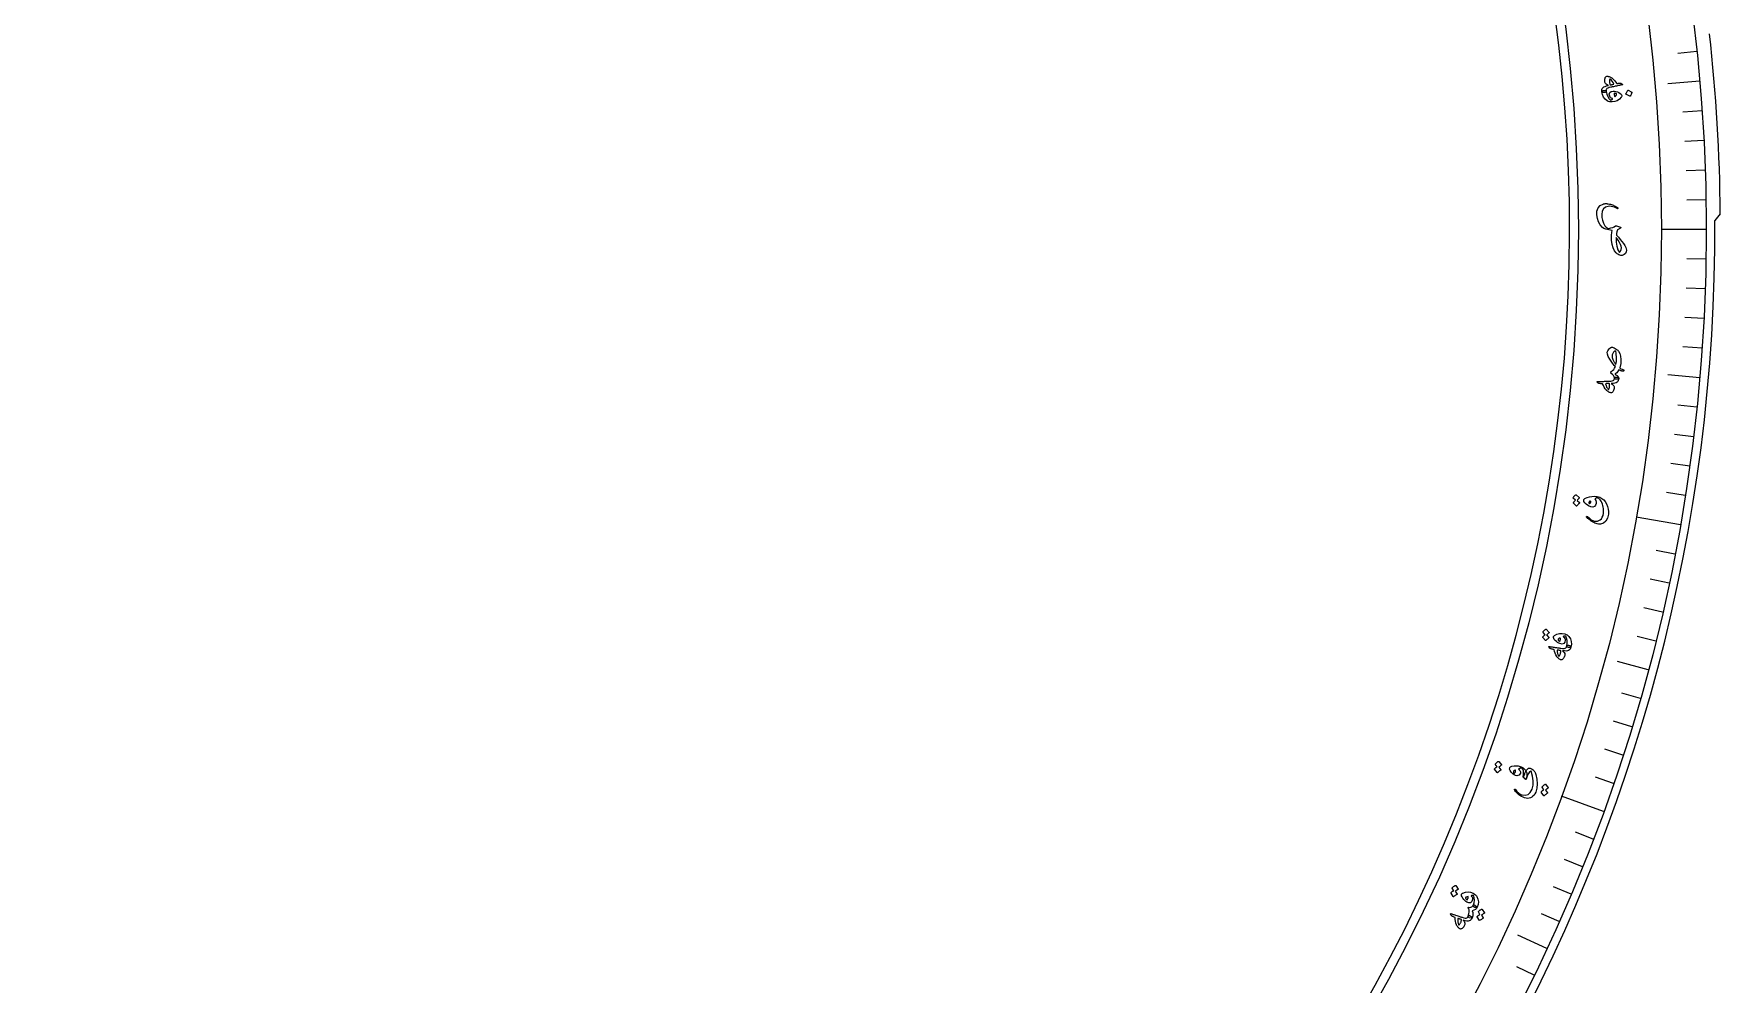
# Model space of a CAD drawing. Header units: millimetres. Extents: x -56 to 56, y -56 to 69.
# Drawn here: x 0.9 to 55.7, y -24.5 to 6.4 of the extents above; entities that cross this region are included whole.
import ezdxf

# ---------------------------------------------------------------- set-up
doc = ezdxf.new("R2010")
doc.units = ezdxf.units.MM
for name, color, linetype in [('CUT_INNER', 6, 'Continuous'), ('CUT_OUTER', 1, 'Continuous'), ('ENGRAVE', 7, 'Continuous'), ('ENGRAVE_FINE', 8, 'Continuous'), ('TEXT', 5, 'Continuous')]:
    doc.layers.add(name, color=color, linetype=linetype)

msp = doc.modelspace()

# ---------------------------------------------------------------- linework, layer by layer
at = {"layer": 'CUT_INNER'}
msp.add_arc((0.0002, -0.0002), 50.7824, 92.30528, 30.23463, dxfattribs=at)
at = {"layer": 'CUT_OUTER'}
msp.add_lwpolyline([(55.6718, 0.5057), (55.6696, 0.5025), (55.4991, 0.2895)], dxfattribs=at)
for centre, radius, start, end in [((0.4188, 0.1393), 55.2542, 0.37987, 6.45518), ((0.0001, -0.0002), 55.4998, 179.8085, 0.29907)]:
    msp.add_arc(centre, radius, start, end, dxfattribs=at)
at = {"layer": 'ENGRAVE'}
for points in [[(55.0068, 4.8125), (53.9729, 4.722)], [(55.2169, 0), (53.764, 0)], [(55.0068, -4.8125), (53.9729, -4.722)], [(54.3781, -9.5883), (52.9472, -9.336)], [(53.3355, -14.2912), (52.333, -14.0226)], [(51.887, -18.8853), (50.5216, -18.3884)], [(50.0436, -23.3357), (49.1029, -22.8971)]]:
    msp.add_lwpolyline(points, dxfattribs=at)
for radius in [55.2169, 53.764, 51.0656]:
    msp.add_circle((0, 0), radius, dxfattribs=at)
at = {"layer": 'ENGRAVE_FINE'}
for points in [[(54.9145, 5.7717), (54.2952, 5.7067)], [(55.0824, 3.8517), (54.4613, 3.8083)], [(55.1413, 2.8898), (54.5194, 2.8572)], [(55.1833, 1.927), (54.561, 1.9053)], [(55.2085, 0.9637), (54.5859, 0.9528)], [(55.2085, -0.9637), (54.5859, -0.9528)], [(55.1833, -1.927), (54.561, -1.9053)], [(55.1413, -2.8898), (54.5194, -2.8572)], [(55.0824, -3.8517), (54.4613, -3.8083)], [(54.9145, -5.7717), (54.2952, -5.7067)], [(54.8054, -6.7293), (54.1873, -6.6534)], [(54.6796, -7.6847), (54.0629, -7.598)], [(54.5371, -8.6378), (53.9221, -8.5404)], [(54.2025, -10.5359), (53.5912, -10.4171)], [(54.0103, -11.4802), (53.4012, -11.3508)], [(53.8017, -12.4211), (53.195, -12.281)], [(53.5768, -13.3582), (52.9726, -13.2075)], [(53.0779, -15.2199), (52.4794, -15.0482)], [(52.8042, -16.1439), (52.2087, -15.9618)], [(52.5144, -17.063), (51.9222, -16.8705)], [(52.2087, -17.9769), (51.6199, -17.7741)], [(51.5495, -19.788), (50.9681, -19.5648)], [(51.1963, -20.6846), (50.6189, -20.4514)], [(50.8275, -21.575), (50.2543, -21.3317)], [(50.4432, -22.4588), (49.8743, -22.2055)], [(49.6287, -24.2055), (49.069, -23.9325)]]:
    msp.add_lwpolyline(points, dxfattribs=at)
at = {"layer": 'TEXT'}
for points in [[(52.4919, 4.7196), (52.5024, 4.7113), (52.5042, 4.7042), (52.4974, 4.6983), (52.4818, 4.6936), (52.4723, 4.6917), (52.4592, 4.6888), (52.4425, 4.6851), (52.4222, 4.6804), (52.398, 4.6749), (52.3699, 4.6687), (52.3377, 4.6617), (52.3014, 4.654), (52.2658, 4.6464), (52.234, 4.6396), (52.2058, 4.6336), (52.1814, 4.6285), (52.1608, 4.6242), (52.1441, 4.6207), (52.1313, 4.618), (52.1225, 4.6162), (52.0668, 4.6033), (52.0241, 4.5881), (51.9942, 4.5705), (51.9771, 4.5505), (51.971, 4.537), (51.9676, 4.5209), (51.967, 4.5024), (51.9691, 4.4815), (51.9681, 4.4688), (51.9629, 4.4588), (51.9533, 4.4513), (51.9394, 4.4463), (51.9224, 4.4435), (51.9051, 4.4426), (51.8873, 4.4436), (51.8693, 4.4465), (51.8537, 4.4509), (51.842, 4.4562), (51.834, 4.4623), (51.8299, 4.4694), (51.8268, 4.5098), (51.8311, 4.5451), (51.8429, 4.5755), (51.862, 4.6009), (51.8915, 4.6235), (51.9311, 4.6436), (51.9809, 4.661), (52.0408, 4.6759), (52.0018, 4.6944), (51.9707, 4.7139), (51.9475, 4.7346), (51.9322, 4.7563), (51.9258, 4.7744), (51.9219, 4.7961), (51.9206, 4.8214), (51.9219, 4.8501), (51.9259, 4.8807), (51.9315, 4.9066), (51.9386, 4.9278), (51.9474, 4.9443), (51.9588, 4.958), (51.9713, 4.9675), (51.9847, 4.9729), (51.9991, 4.9741), (52.0174, 4.9722), (52.0379, 4.9681), (52.0605, 4.9616), (52.0853, 4.9527), (52.1104, 4.9426), (52.1304, 4.9336), (52.1455, 4.9256), (52.1556, 4.9188), (52.1979, 4.8794), (52.2382, 4.8359), (52.2765, 4.7882), (52.3128, 4.7364), (52.3422, 4.7411), (52.3677, 4.7449), (52.3892, 4.7477), (52.4066, 4.7496), (52.4214, 4.75), (52.4348, 4.7486), (52.4468, 4.7453), (52.4574, 4.74)], [(52.4775, 4.3449), (52.4769, 4.3341), (52.4732, 4.3219), (52.4666, 4.3082), (52.4569, 4.2931), (52.3974, 4.2271), (52.3283, 4.179), (52.2495, 4.1488), (52.1612, 4.1365), (52.1146, 4.1375), (52.0726, 4.1438), (52.0353, 4.1553), (52.0026, 4.172), (51.9333, 4.229), (51.8814, 4.2975), (51.847, 4.3777), (51.8299, 4.4694), (51.8313, 4.479), (51.8373, 4.4875), (51.8478, 4.4951), (51.8629, 4.5018), (51.8714, 4.5045), (51.8801, 4.5065), (51.889, 4.5079), (51.8982, 4.5087), (51.9073, 4.509), (51.9161, 4.5089), (51.9245, 4.5085), (51.9325, 4.5078), (51.9466, 4.5048), (51.9574, 4.4995), (51.9649, 4.4917), (51.9691, 4.4815), (51.989, 4.3921), (52.0182, 4.3155), (52.0567, 4.2516), (52.1047, 4.2005), (52.1262, 4.2048), (52.1433, 4.2094), (52.1558, 4.2142), (52.1639, 4.2193), (52.1707, 4.2251), (52.1751, 4.2303), (52.1769, 4.2349), (52.1763, 4.239), (52.1751, 4.2417), (52.1736, 4.2438), (52.1717, 4.2453), (52.1695, 4.2462), (52.1377, 4.2586), (52.1126, 4.275), (52.0942, 4.2955), (52.0824, 4.32), (52.0706, 4.393), (52.0863, 4.4452), (52.1297, 4.4767), (52.2007, 4.4874), (52.2422, 4.4847), (52.2858, 4.4759), (52.3315, 4.4611), (52.3792, 4.4401), (52.4207, 4.4172), (52.4509, 4.3937), (52.4699, 4.3696), (52.4775, 4.3449)], [(52.2194, 4.717), (52.1951, 4.7714), (52.1671, 4.8168), (52.1353, 4.8533), (52.0999, 4.8808), (52.0953, 4.8824), (52.0912, 4.8819), (52.0878, 4.8794), (52.0849, 4.8747), (52.0795, 4.8579), (52.0759, 4.84), (52.074, 4.8208), (52.0739, 4.8004), (52.0755, 4.7789), (52.0789, 4.7561), (52.0841, 4.7321), (52.091, 4.7069), (52.0926, 4.7031), (52.0952, 4.6991), (52.0988, 4.6951), (52.1033, 4.6909), (52.1159, 4.693), (52.129, 4.6954), (52.1427, 4.6981), (52.157, 4.7012), (52.1717, 4.7046), (52.1871, 4.7084), (52.203, 4.7125), (52.2194, 4.717)], [(52.3062, 4.3823), (52.3006, 4.3974), (52.288, 4.4085), (52.2686, 4.4158), (52.2424, 4.4191), (52.2383, 4.4187), (52.2354, 4.4182), (52.2337, 4.4175), (52.2332, 4.4168), (52.2308, 4.4009), (52.2301, 4.3849), (52.2311, 4.3689), (52.2339, 4.3529), (52.2381, 4.3389), (52.2434, 4.3275), (52.2499, 4.3188), (52.2575, 4.3127), (52.2809, 4.3322), (52.2968, 4.3503), (52.3053, 4.367), (52.3062, 4.3823)], [(52.797, 4.455), (52.7991, 4.4532), (52.8005, 4.4506), (52.8012, 4.4471), (52.8012, 4.4427), (52.7915, 4.4113), (52.779, 4.3813), (52.7637, 4.353), (52.7454, 4.3262), (52.7425, 4.3235), (52.7395, 4.3221), (52.7364, 4.3222), (52.7332, 4.3236), (52.6095, 4.3873), (52.6065, 4.3898), (52.6055, 4.3933), (52.6066, 4.3977), (52.6098, 4.403), (52.6125, 4.4077), (52.6166, 4.415), (52.622, 4.425), (52.6287, 4.4377), (52.6367, 4.4532), (52.646, 4.4718), (52.6567, 4.4934), (52.6686, 4.5182), (52.6706, 4.5215), (52.6728, 4.5232), (52.6751, 4.5234), (52.6776, 4.5221)], [(52.6279, -0.6762), (52.6193, -0.7306), (52.5932, -0.7764), (52.5497, -0.8138), (52.4889, -0.8427), (52.4658, -0.8456), (52.44, -0.8427), (52.4116, -0.8339), (52.3806, -0.8192), (52.3508, -0.8024), (52.326, -0.7873), (52.3062, -0.7738), (52.2914, -0.7619), (52.2365, -0.6933), (52.1942, -0.6009), (52.1644, -0.4849), (52.1468, -0.3451), (52.1433, -0.261), (52.1453, -0.1806), (52.1531, -0.104), (52.1666, -0.031), (52.0528, -0.0137), (51.9613, 0.0085), (51.8922, 0.0356), (51.8453, 0.0677), (51.7728, 0.1517), (51.7186, 0.2471), (51.6826, 0.3539), (51.6646, 0.4722), (51.6693, 0.5969), (51.7044, 0.697), (51.7702, 0.7725), (51.8667, 0.8234), (51.8817, 0.8279), (51.8974, 0.8316), (51.9138, 0.8346), (51.9309, 0.8368), (51.9486, 0.838), (51.9668, 0.8381), (51.9855, 0.8371), (52.0047, 0.8349), (52.0387, 0.83), (52.0722, 0.8236), (52.1053, 0.8156), (52.1379, 0.8061), (52.1699, 0.7951), (52.2013, 0.7827), (52.232, 0.7689), (52.2621, 0.7537), (52.2743, 0.747), (52.2859, 0.7403), (52.297, 0.7337), (52.3075, 0.7272), (52.3174, 0.7209), (52.3267, 0.7149), (52.3354, 0.7091), (52.3435, 0.7036), (52.3481, 0.6997), (52.351, 0.6956), (52.3521, 0.6912), (52.3515, 0.6866), (52.3497, 0.6818), (52.3473, 0.678), (52.3443, 0.6755), (52.3408, 0.6741), (52.3367, 0.6736), (52.3322, 0.674), (52.3274, 0.6751), (52.3221, 0.6769), (52.3048, 0.6881), (52.2857, 0.6986), (52.2649, 0.7085), (52.2424, 0.7178), (52.1848, 0.7371), (52.1306, 0.7487), (52.0798, 0.7526), (52.0324, 0.7489), (51.9427, 0.7188), (51.8779, 0.6654), (51.838, 0.5889), (51.8228, 0.489), (51.8282, 0.3927), (51.8472, 0.2992), (51.8797, 0.2084), (51.9259, 0.1202), (51.945, 0.0935), (51.9683, 0.0705), (51.9956, 0.0512), (52.0269, 0.0355), (52.0313, 0.0337), (52.0366, 0.0328), (52.0429, 0.0329), (52.0502, 0.034), (52.1196, 0.0477), (52.1805, 0.0654), (52.2329, 0.0873), (52.2767, 0.1132), (52.2847, 0.1184), (52.2918, 0.1214), (52.2979, 0.1223), (52.3031, 0.1211), (52.4304, 0.0731), (52.4401, 0.0662), (52.444, 0.0595), (52.4424, 0.053), (52.4351, 0.0467), (52.3374, -0.0109), (52.3228, -0.0416), (52.3117, -0.0811), (52.304, -0.1293), (52.2998, -0.1862), (52.3654, -0.2541), (52.426, -0.3224), (52.4817, -0.391), (52.5325, -0.4599), (52.5746, -0.5257), (52.6046, -0.5838), (52.6223, -0.634), (52.6279, -0.6762)], [(52.3972, -0.7494), (52.4341, -0.7022), (52.4567, -0.6526), (52.4649, -0.6007), (52.4587, -0.5464), (52.4386, -0.4874), (52.4051, -0.4199), (52.3583, -0.3437), (52.2979, -0.2592), (52.2964, -0.4125), (52.3124, -0.5452), (52.3459, -0.6575), (52.3972, -0.7494)], [(52.0048, -3.9851), (52.0099, -3.9614), (52.0215, -3.9352), (52.0397, -3.9063), (52.0645, -3.8747), (52.0917, -3.8474), (52.1185, -3.8298), (52.1449, -3.8218), (52.171, -3.8235), (52.1969, -3.832), (52.2255, -3.8446), (52.257, -3.8614), (52.2912, -3.8822), (52.3224, -3.9034), (52.3463, -3.9211), (52.3629, -3.9353), (52.3721, -3.9461), (52.4116, -4.0259), (52.4372, -4.1161), (52.4488, -4.2166), (52.4463, -4.3275), (52.444, -4.3499), (52.441, -4.3721), (52.4372, -4.394), (52.4327, -4.4156), (52.4275, -4.4369), (52.4217, -4.4578), (52.4154, -4.4782), (52.4085, -4.4982), (52.4222, -4.5067), (52.4473, -4.5184), (52.4838, -4.5332), (52.5317, -4.5512), (52.541, -4.5557), (52.5459, -4.5626), (52.5466, -4.5719), (52.5429, -4.5836), (52.5365, -4.5932), (52.5283, -4.5996), (52.5185, -4.6026), (52.507, -4.6024), (52.493, -4.5985), (52.4785, -4.594), (52.4635, -4.5889), (52.4479, -4.5831), (52.4319, -4.5766), (52.4156, -4.5693), (52.399, -4.5612), (52.3821, -4.5523), (52.3604, -4.589), (52.3363, -4.6211), (52.3099, -4.6487), (52.2812, -4.6717), (52.2717, -4.6784), (52.2648, -4.6847), (52.2605, -4.6907), (52.2587, -4.6963), (52.2596, -4.7011), (52.2633, -4.7061), (52.2696, -4.7113), (52.2787, -4.7169), (52.3239, -4.744), (52.3555, -4.7723), (52.3732, -4.8018), (52.3772, -4.8323), (52.3758, -4.8362), (52.3722, -4.8401), (52.3665, -4.844), (52.3587, -4.8478), (52.3303, -4.8555), (52.3062, -4.859), (52.2864, -4.8584), (52.2708, -4.8538), (52.2576, -4.8459), (52.2478, -4.8376), (52.2413, -4.8288), (52.2381, -4.8195), (52.2273, -4.7795), (52.2059, -4.7419), (52.1739, -4.7067), (52.1314, -4.6739), (52.1231, -4.6671), (52.1175, -4.659), (52.1145, -4.6499), (52.1142, -4.6397), (52.1166, -4.6288), (52.1218, -4.6193), (52.1298, -4.6112), (52.1406, -4.6046), (52.1791, -4.5789), (52.2129, -4.5446), (52.2419, -4.5017), (52.2662, -4.4501), (52.2331, -4.4133), (52.2023, -4.3775), (52.1736, -4.3428), (52.1472, -4.309), (52.0821, -4.2123), (52.0367, -4.1262), (52.0109, -4.0505), (52.0048, -3.9851)], [(52.2453, -3.9349), (52.2072, -3.9778), (52.1801, -4.0243), (52.1639, -4.0742), (52.1588, -4.1277), (52.1623, -4.1525), (52.1719, -4.1833), (52.1873, -4.22), (52.2086, -4.2626), (52.2205, -4.2846), (52.2317, -4.3047), (52.2422, -4.323), (52.2522, -4.3396), (52.2615, -4.3543), (52.2705, -4.3672), (52.279, -4.3784), (52.2871, -4.3878), (52.2961, -4.3387), (52.3018, -4.2804), (52.3041, -4.2128), (52.3029, -4.136), (52.2981, -4.0619), (52.2894, -4.0042), (52.2769, -3.9628), (52.2606, -3.9377), (52.257, -3.9338), (52.2533, -3.932), (52.2493, -3.9324), (52.2453, -3.9349)], [(51.6809, -4.9584), (51.6722, -4.9484), (51.6717, -4.9412), (51.6795, -4.9368), (51.6957, -4.935), (51.7053, -4.9349), (51.7187, -4.9345), (51.7358, -4.9339), (51.7567, -4.9331), (51.7814, -4.9321), (51.8102, -4.9312), (51.8432, -4.9303), (51.8802, -4.9293), (51.9166, -4.9284), (51.9492, -4.9275), (51.9779, -4.9268), (52.0029, -4.9262), (52.0239, -4.9257), (52.041, -4.9253), (52.054, -4.925), (52.063, -4.9249), (52.1201, -4.9223), (52.1649, -4.915), (52.1975, -4.903), (52.2179, -4.8864), (52.2263, -4.8741), (52.2325, -4.8588), (52.2365, -4.8406), (52.2381, -4.8195), (52.2413, -4.8072), (52.2483, -4.7981), (52.259, -4.7924), (52.2736, -4.7899), (52.2908, -4.7901), (52.308, -4.7923), (52.3253, -4.7964), (52.3426, -4.8025), (52.3571, -4.8096), (52.3677, -4.8169), (52.3745, -4.8245), (52.3772, -4.8323), (52.3731, -4.873), (52.3625, -4.9073), (52.3454, -4.9354), (52.3219, -4.9572), (52.2888, -4.9742), (52.2462, -4.9868), (52.1941, -4.9949), (52.1324, -4.9986), (52.1673, -5.024), (52.1942, -5.049), (52.2132, -5.0737), (52.2242, -5.0981), (52.2271, -5.1172), (52.2267, -5.1394), (52.2232, -5.1646), (52.2164, -5.1927), (52.2066, -5.2222), (52.1962, -5.2467), (52.185, -5.2662), (52.1732, -5.2807), (52.1593, -5.292), (52.1453, -5.299), (52.131, -5.3016), (52.1167, -5.3), (52.0991, -5.2946), (52.0798, -5.2865), (52.0589, -5.2757), (52.0363, -5.2622), (52.0137, -5.2474), (51.9957, -5.2347), (51.9825, -5.224), (51.9739, -5.2154), (51.9399, -5.1688), (51.9087, -5.1186), (51.88, -5.0649), (51.854, -5.0076), (51.8241, -5.0067), (51.7984, -5.0057), (51.7768, -5.0045), (51.7593, -5.0031), (51.7447, -5.0008), (51.7318, -4.9969), (51.7206, -4.9915), (51.7112, -4.9845)], [(51.9493, -5.0059), (51.9631, -5.0636), (51.9821, -5.1134), (52.0063, -5.1551), (52.0358, -5.1888), (52.0401, -5.1913), (52.0441, -5.1916), (52.048, -5.1897), (52.0517, -5.1857), (52.0602, -5.1703), (52.0672, -5.1533), (52.0727, -5.1349), (52.0767, -5.1149), (52.0791, -5.0934), (52.0801, -5.0704), (52.0795, -5.0458), (52.0774, -5.0198), (52.0765, -5.0157), (52.0747, -5.0113), (52.0719, -5.0067), (52.0682, -5.0018), (52.0554, -5.0015), (52.0421, -5.0014), (52.0281, -5.0016), (52.0136, -5.002), (51.9984, -5.0026), (51.9826, -5.0035), (51.9663, -5.0046), (51.9493, -5.0059)], [(50.899, -8.7189), (50.8975, -8.7167), (50.8968, -8.7139), (50.897, -8.7104), (50.8981, -8.7063), (50.9062, -8.6924), (50.9149, -8.6791), (50.9241, -8.6663), (50.9337, -8.6541), (50.944, -8.6424), (50.955, -8.6311), (50.9666, -8.6202), (50.979, -8.6097), (50.9826, -8.6078), (50.9861, -8.6074), (50.9896, -8.6082), (50.9931, -8.6105), (51.097, -8.7029), (51.0982, -8.7052), (51.0977, -8.7081), (51.0955, -8.7117), (51.0917, -8.716), (51.0883, -8.7189), (51.0835, -8.7236), (51.0773, -8.7302), (51.0697, -8.7388), (51.0605, -8.7493), (51.0498, -8.7619), (51.0373, -8.7765), (51.0233, -8.7932), (51.1036, -8.8664), (51.1059, -8.8695), (51.106, -8.873), (51.1038, -8.877), (51.0994, -8.8813), (51.0956, -8.885), (51.0899, -8.8909), (51.0822, -8.8991), (51.0725, -8.9094), (51.0608, -8.9221), (51.0471, -8.9374), (51.0314, -8.9552), (51.0136, -8.9756), (51.0109, -8.9775), (51.0084, -8.9782), (51.0062, -8.9775), (51.0042, -8.9755), (50.9055, -8.8818), (50.904, -8.8796), (50.9033, -8.8768), (50.9035, -8.8733), (50.9046, -8.8692), (50.9109, -8.8573), (50.9179, -8.8458), (50.9255, -8.8349), (50.9336, -8.8244), (50.9423, -8.8145), (50.9514, -8.8049), (50.9609, -8.7959), (50.9708, -8.7873)], [(51.2433, -8.7779), (51.2485, -8.7641), (51.2594, -8.7501), (51.2761, -8.736), (51.2986, -8.7216), (51.3571, -8.6941), (51.4246, -8.6747), (51.5008, -8.6634), (51.586, -8.6602), (51.63, -8.6625), (51.6739, -8.6687), (51.7177, -8.6788), (51.7615, -8.6928), (51.8306, -8.7276), (51.8903, -8.7739), (51.9405, -8.8317), (51.9812, -8.9011), (52.016, -8.9894), (52.0374, -9.0749), (52.0457, -9.1577), (52.0407, -9.2375), (52.0089, -9.365), (51.9547, -9.4617), (51.8784, -9.5276), (51.78, -9.5625), (51.7483, -9.5648), (51.7149, -9.5624), (51.6798, -9.5553), (51.643, -9.5436), (51.6031, -9.5283), (51.5638, -9.5099), (51.5249, -9.4885), (51.4864, -9.4641), (51.4483, -9.4369), (51.4106, -9.4072), (51.3733, -9.3751), (51.3362, -9.3405), (51.3324, -9.3357), (51.3304, -9.3311), (51.3301, -9.3267), (51.3316, -9.3223), (51.3342, -9.3178), (51.337, -9.3142), (51.3401, -9.3117), (51.3433, -9.3103), (51.3477, -9.3095), (51.3523, -9.3103), (51.3573, -9.3128), (51.3626, -9.3169), (51.4254, -9.3746), (51.4841, -9.4187), (51.5388, -9.449), (51.5895, -9.4656), (51.6387, -9.4705), (51.6858, -9.4651), (51.7309, -9.4493), (51.7739, -9.4233), (51.8128, -9.3859), (51.8435, -9.3374), (51.8661, -9.278), (51.8805, -9.2075), (51.8849, -9.1586), (51.8852, -9.1097), (51.8816, -9.0608), (51.8739, -9.0119), (51.8622, -8.9632), (51.8462, -8.9146), (51.8261, -8.8663), (51.8017, -8.8182), (51.7778, -8.7799), (51.7529, -8.7506), (51.7272, -8.7303), (51.7005, -8.7189), (51.6736, -8.715), (51.6472, -8.7174), (51.6213, -8.7259), (51.596, -8.7406), (51.6288, -8.7947), (51.6448, -8.8471), (51.6442, -8.8975), (51.627, -8.9461), (51.5889, -8.9918), (51.5378, -9.0103), (51.4737, -9.0016), (51.3966, -8.9659), (51.3238, -8.9172), (51.2739, -8.8697), (51.2471, -8.8233), (51.2433, -8.7779)], [(51.4542, -8.8062), (51.4354, -8.8191), (51.4214, -8.832), (51.4121, -8.8449), (51.4075, -8.8578), (51.4076, -8.8695), (51.4117, -8.8817), (51.4198, -8.8944), (51.432, -8.9076), (51.4434, -8.8987), (51.4527, -8.888), (51.46, -8.8756), (51.4652, -8.8615), (51.4668, -8.8478), (51.4655, -8.834), (51.4613, -8.8202), (51.4542, -8.8062)], [(49.9189, -13.0761), (49.9176, -13.0738), (49.9171, -13.0709), (49.9176, -13.0675), (49.919, -13.0635), (49.9284, -13.0504), (49.9382, -13.0378), (49.9484, -13.0259), (49.9591, -13.0146), (49.9703, -13.0038), (49.9822, -12.9935), (49.9948, -12.9837), (50.0081, -12.9743), (50.0118, -12.9728), (50.0153, -12.9726), (50.0187, -12.9738), (50.022, -12.9763), (50.1176, -13.0773), (50.1186, -13.0797), (50.1178, -13.0826), (50.1153, -13.086), (50.1111, -13.0899), (50.1075, -13.0925), (50.1023, -13.0968), (50.0955, -13.1028), (50.0872, -13.1107), (50.0772, -13.1204), (50.0654, -13.132), (50.0518, -13.1455), (50.0363, -13.1608), (50.11, -13.2406), (50.112, -13.244), (50.1118, -13.2475), (50.1093, -13.2512), (50.1046, -13.2551), (50.1005, -13.2585), (50.0942, -13.2639), (50.0858, -13.2713), (50.0753, -13.2808), (50.0626, -13.2924), (50.0476, -13.3064), (50.0304, -13.3228), (50.0109, -13.3416), (50.0081, -13.3433), (50.0055, -13.3437), (50.0034, -13.3428), (50.0015, -13.3406), (49.9114, -13.2389), (49.91, -13.2365), (49.9095, -13.2336), (49.91, -13.2302), (49.9115, -13.2262), (49.9189, -13.2149), (49.9268, -13.2041), (49.9353, -13.1939), (49.9443, -13.1842), (49.9538, -13.175), (49.9637, -13.1663), (49.9739, -13.1581), (49.9845, -13.1504)], [(50.2563, -13.2155), (50.2605, -13.2056), (50.268, -13.1955), (50.2788, -13.1849), (50.2928, -13.1741), (50.3706, -13.1321), (50.4516, -13.1097), (50.5359, -13.1071), (50.6234, -13.1243), (50.6671, -13.1406), (50.7047, -13.1602), (50.7362, -13.1834), (50.7615, -13.21), (50.8081, -13.287), (50.8341, -13.3695), (50.8395, -13.4573), (50.8243, -13.5505), (50.8197, -13.559), (50.8112, -13.5651), (50.7987, -13.5688), (50.7822, -13.5699), (50.7733, -13.5696), (50.7645, -13.5686), (50.7556, -13.5669), (50.7467, -13.5645), (50.738, -13.5616), (50.7298, -13.5585), (50.722, -13.5553), (50.7147, -13.5519), (50.7025, -13.5443), (50.6942, -13.5355), (50.6898, -13.5256), (50.6893, -13.5145), (50.7009, -13.4232), (50.6992, -13.3408), (50.6841, -13.2675), (50.6558, -13.2033), (50.634, -13.2003), (50.6164, -13.1991), (50.603, -13.1995), (50.5937, -13.2016), (50.5853, -13.2048), (50.5795, -13.2083), (50.5762, -13.212), (50.5755, -13.216), (50.5757, -13.219), (50.5764, -13.2215), (50.5777, -13.2235), (50.5795, -13.2251), (50.6054, -13.2473), (50.6236, -13.2712), (50.6342, -13.2966), (50.6371, -13.3237), (50.6238, -13.3966), (50.5914, -13.4405), (50.5399, -13.4555), (50.4695, -13.4414), (50.4313, -13.4249), (50.3932, -13.4019), (50.3552, -13.3726), (50.3173, -13.337), (50.2859, -13.3017), (50.2653, -13.2697), (50.2554, -13.241), (50.2563, -13.2155)], [(50.1167, -13.5579), (50.1097, -13.5467), (50.1105, -13.5395), (50.119, -13.5364), (50.1352, -13.5374), (50.1447, -13.5389), (50.158, -13.5407), (50.1749, -13.543), (50.1956, -13.5457), (50.2202, -13.5489), (50.2488, -13.5528), (50.2814, -13.5574), (50.318, -13.5627), (50.3541, -13.5679), (50.3863, -13.5725), (50.4148, -13.5766), (50.4395, -13.5802), (50.4603, -13.5833), (50.4772, -13.5857), (50.4901, -13.5877), (50.499, -13.589), (50.5557, -13.596), (50.6011, -13.5964), (50.6353, -13.59), (50.6582, -13.577), (50.6686, -13.5663), (50.6772, -13.5523), (50.6841, -13.535), (50.6893, -13.5145), (50.6945, -13.5029), (50.7029, -13.4951), (50.7145, -13.4913), (50.7292, -13.4913), (50.7462, -13.4944), (50.7628, -13.4994), (50.7791, -13.5064), (50.7951, -13.5153), (50.8083, -13.5247), (50.8175, -13.5337), (50.8229, -13.5423), (50.8243, -13.5505), (50.8134, -13.5899), (50.7972, -13.622), (50.7756, -13.6468), (50.7488, -13.6643), (50.7133, -13.6755), (50.6692, -13.6808), (50.6165, -13.68), (50.5551, -13.6733), (50.5852, -13.7042), (50.6075, -13.7334), (50.6221, -13.7609), (50.6288, -13.7868), (50.6285, -13.8062), (50.6244, -13.828), (50.6167, -13.8522), (50.6053, -13.8788), (50.5907, -13.9062), (50.5763, -13.9286), (50.5621, -13.9459), (50.548, -13.9583), (50.5324, -13.9671), (50.5173, -13.9716), (50.5029, -13.9718), (50.489, -13.9678), (50.4726, -13.9595), (50.4549, -13.9483), (50.4361, -13.9341), (50.4161, -13.917), (50.3963, -13.8987), (50.3807, -13.8832), (50.3694, -13.8704), (50.3624, -13.8604), (50.3368, -13.8088), (50.3143, -13.7541), (50.2951, -13.6963), (50.2791, -13.6355), (50.2498, -13.6296), (50.2246, -13.6243), (50.2035, -13.6195), (50.1865, -13.6152), (50.1725, -13.6105), (50.1604, -13.6045), (50.1503, -13.5973), (50.1422, -13.5888)], [(50.3733, -13.6498), (50.3772, -13.709), (50.3876, -13.7613), (50.4045, -13.8065), (50.4279, -13.8447), (50.4317, -13.8478), (50.4357, -13.8488), (50.4398, -13.8476), (50.4441, -13.8443), (50.4551, -13.8305), (50.4649, -13.8149), (50.4734, -13.7977), (50.4806, -13.7786), (50.4866, -13.7578), (50.4914, -13.7353), (50.495, -13.711), (50.4972, -13.685), (50.4971, -13.6808), (50.496, -13.6762), (50.494, -13.6712), (50.4912, -13.6657), (50.4787, -13.6632), (50.4656, -13.6609), (50.4518, -13.6588), (50.4374, -13.6567), (50.4223, -13.6548), (50.4066, -13.653), (50.3903, -13.6513), (50.3733, -13.6498)], [(50.4054, -13.3075), (50.4057, -13.3235), (50.4138, -13.3381), (50.4296, -13.3514), (50.4532, -13.3634), (50.4572, -13.3643), (50.4601, -13.3648), (50.4619, -13.3648), (50.4626, -13.3643), (50.4703, -13.3502), (50.4763, -13.3354), (50.4806, -13.3201), (50.4834, -13.3041), (50.4841, -13.2895), (50.4828, -13.2771), (50.4796, -13.2667), (50.4745, -13.2585), (50.4459, -13.269), (50.4249, -13.2807), (50.4114, -13.2935), (50.4054, -13.3075)], [(48.3708, -17.3565), (48.3697, -17.354), (48.3695, -17.3511), (48.3703, -17.3477), (48.372, -17.3439), (48.3825, -17.3317), (48.3933, -17.3202), (48.4045, -17.3092), (48.4162, -17.299), (48.4283, -17.2893), (48.441, -17.2801), (48.4544, -17.2715), (48.4684, -17.2633), (48.4722, -17.2622), (48.4758, -17.2623), (48.4791, -17.2638), (48.4821, -17.2666), (48.5685, -17.3753), (48.5693, -17.3778), (48.5683, -17.3806), (48.5655, -17.3837), (48.561, -17.3873), (48.5571, -17.3895), (48.5516, -17.3933), (48.5443, -17.3987), (48.5354, -17.4057), (48.5246, -17.4145), (48.5118, -17.4249), (48.4971, -17.4371), (48.4804, -17.451), (48.5468, -17.5367), (48.5485, -17.5402), (48.548, -17.5437), (48.5452, -17.5472), (48.5401, -17.5506), (48.5357, -17.5536), (48.529, -17.5584), (48.5201, -17.565), (48.5087, -17.5735), (48.4951, -17.5839), (48.4789, -17.5964), (48.4604, -17.6112), (48.4394, -17.6281), (48.4364, -17.6295), (48.4338, -17.6297), (48.4317, -17.6286), (48.4301, -17.6263), (48.3492, -17.5173), (48.348, -17.5148), (48.3478, -17.5119), (48.3486, -17.5086), (48.3504, -17.5047), (48.3587, -17.4942), (48.3675, -17.4842), (48.3769, -17.4748), (48.3867, -17.4659), (48.397, -17.4577), (48.4075, -17.4499), (48.4184, -17.4427), (48.4297, -17.436)], [(48.912, -17.4197), (48.9796, -17.406), (49.0467, -17.4033), (49.1134, -17.4117), (49.1797, -17.4312), (49.1942, -17.4366), (49.2083, -17.4424), (49.222, -17.4485), (49.2355, -17.4551), (49.2484, -17.462), (49.2609, -17.4692), (49.2728, -17.4768), (49.2842, -17.4847), (49.3529, -17.551), (49.3898, -17.6324), (49.3949, -17.7288), (49.368, -17.84), (49.3651, -17.8452), (49.3609, -17.8474), (49.3554, -17.8467), (49.3488, -17.843), (49.3337, -17.8314), (49.3174, -17.8168), (49.2999, -17.7993), (49.2812, -17.7789), (49.2782, -17.7749), (49.2764, -17.7706), (49.2757, -17.7658), (49.2763, -17.7606), (49.2891, -17.6746), (49.2903, -17.6031), (49.2799, -17.546), (49.2579, -17.5033), (49.2464, -17.4929), (49.2313, -17.4865), (49.2125, -17.4841), (49.19, -17.4858), (49.1785, -17.4875), (49.1682, -17.4896), (49.1592, -17.4921), (49.1513, -17.495), (49.1443, -17.4983), (49.1379, -17.5018), (49.1322, -17.5055), (49.1272, -17.5095), (49.1496, -17.5349), (49.1664, -17.5588), (49.1776, -17.5811), (49.1832, -17.6018), (49.1836, -17.6465), (49.1706, -17.6817), (49.1444, -17.7074), (49.1048, -17.7235), (49.0662, -17.727), (49.0265, -17.7187), (48.9857, -17.6987), (48.9437, -17.667), (48.8872, -17.6112), (48.8505, -17.5605), (48.8336, -17.5149), (48.8364, -17.4745), (48.8454, -17.4573), (48.861, -17.4424), (48.8832, -17.4299), (48.912, -17.4197)], [(49.288, -17.783), (49.2938, -17.7609), (49.3002, -17.7387), (49.3074, -17.7162), (49.3152, -17.6936), (49.3237, -17.671), (49.333, -17.6484), (49.3431, -17.6259), (49.354, -17.6035), (49.3764, -17.5625), (49.3997, -17.5294), (49.4242, -17.5043), (49.4497, -17.4873), (49.4647, -17.4822), (49.4817, -17.4817), (49.5005, -17.4857), (49.5212, -17.4944), (49.5629, -17.5174), (49.596, -17.539), (49.6205, -17.5593), (49.6365, -17.5782), (49.649, -17.5994), (49.6609, -17.6242), (49.6722, -17.6524), (49.6828, -17.6842), (49.7207, -17.8432), (49.7331, -17.9932), (49.7202, -18.1342), (49.682, -18.2658), (49.657, -18.3166), (49.627, -18.3602), (49.592, -18.3964), (49.5519, -18.4252), (49.5087, -18.4463), (49.464, -18.459), (49.4178, -18.4634), (49.3702, -18.4594), (49.321, -18.4475), (49.2702, -18.4279), (49.2176, -18.4005), (49.1634, -18.3655), (49.136, -18.3454), (49.1105, -18.3247), (49.0867, -18.3034), (49.0647, -18.2814), (49.0444, -18.2588), (49.0255, -18.2359), (49.0082, -18.2126), (48.9923, -18.189), (48.9889, -18.1806), (48.9883, -18.1739), (48.9907, -18.1689), (48.996, -18.1656), (49.0034, -18.1639), (49.0104, -18.1647), (49.0168, -18.168), (49.0227, -18.1738), (49.0742, -18.2367), (49.1262, -18.2864), (49.1788, -18.3229), (49.2319, -18.3461), (49.3411, -18.3623), (49.4326, -18.3375), (49.5063, -18.2717), (49.562, -18.1649), (49.5952, -18.0322), (49.6008, -17.8901), (49.5789, -17.7387), (49.5294, -17.5783), (49.5276, -17.5759), (49.5253, -17.5748), (49.5223, -17.5749), (49.5186, -17.5761), (49.485, -17.6035), (49.4486, -17.6571), (49.4093, -17.7369), (49.367, -17.843), (49.3643, -17.848), (49.3612, -17.85), (49.3574, -17.8488), (49.3532, -17.8446)], [(48.9571, -17.5931), (48.9558, -17.602), (48.9574, -17.6129), (48.9621, -17.6256), (48.9698, -17.6403), (48.9748, -17.6452), (48.9811, -17.6468), (48.9888, -17.6453), (48.9978, -17.6405), (49.0169, -17.6234), (49.0271, -17.6026), (49.0282, -17.5782), (49.0203, -17.5501), (49.0182, -17.5469), (49.0155, -17.5451), (49.0124, -17.5448), (49.0087, -17.5459), (48.989, -17.5584), (48.9739, -17.5704), (48.9633, -17.5819), (48.9571, -17.5931)], [(49.888, -18.0999), (49.8869, -18.0974), (49.8867, -18.0944), (49.8876, -18.091), (49.8894, -18.087), (49.9001, -18.0744), (49.9111, -18.0625), (49.9225, -18.0511), (49.9343, -18.0405), (49.9466, -18.0304), (49.9596, -18.0209), (49.9731, -18.0119), (49.9873, -18.0035), (49.9911, -18.0022), (49.9947, -18.0024), (49.998, -18.0039), (50.001, -18.0067), (50.0862, -18.118), (50.087, -18.1205), (50.0859, -18.1234), (50.0831, -18.1267), (50.0784, -18.1304), (50.0746, -18.1326), (50.069, -18.1366), (50.0616, -18.1422), (50.0525, -18.1495), (50.0415, -18.1586), (50.0286, -18.1694), (50.0136, -18.182), (49.9967, -18.1965), (50.0621, -18.2842), (50.0638, -18.2878), (50.0632, -18.2914), (50.0604, -18.295), (50.0552, -18.2986), (50.0508, -18.3017), (50.044, -18.3067), (50.0349, -18.3135), (50.0234, -18.3223), (50.0095, -18.3331), (49.9932, -18.3461), (49.9744, -18.3614), (49.953, -18.3789), (49.95, -18.3804), (49.9474, -18.3806), (49.9454, -18.3795), (49.9437, -18.3772), (49.864, -18.2656), (49.8629, -18.263), (49.8627, -18.2601), (49.8636, -18.2566), (49.8654, -18.2527), (49.8739, -18.2417), (49.8829, -18.2314), (49.8924, -18.2216), (49.9024, -18.2125), (49.9128, -18.2039), (49.9236, -18.1959), (49.9346, -18.1883), (49.946, -18.1814)], [(46.9676, -21.3759), (46.9666, -21.3734), (46.9667, -21.3705), (46.9678, -21.3672), (46.9699, -21.3635), (46.9813, -21.3521), (46.9931, -21.3415), (47.0052, -21.3315), (47.0176, -21.3221), (47.0305, -21.3134), (47.044, -21.3053), (47.0581, -21.2977), (47.0727, -21.2907), (47.0766, -21.2899), (47.0802, -21.2903), (47.0833, -21.292), (47.0861, -21.2951), (47.1631, -21.4109), (47.1637, -21.4134), (47.1625, -21.4161), (47.1594, -21.419), (47.1546, -21.4222), (47.1506, -21.4241), (47.1448, -21.4274), (47.1371, -21.4323), (47.1275, -21.4386), (47.116, -21.4464), (47.1024, -21.4558), (47.0867, -21.4668), (47.0689, -21.4794), (47.1279, -21.5705), (47.1293, -21.5742), (47.1285, -21.5776), (47.1254, -21.5808), (47.1201, -21.5839), (47.1155, -21.5865), (47.1084, -21.5908), (47.0989, -21.5967), (47.0869, -21.6042), (47.0724, -21.6135), (47.0552, -21.6247), (47.0355, -21.638), (47.0131, -21.6531), (47.01, -21.6543), (47.0074, -21.6543), (47.0054, -21.6531), (47.004, -21.6506), (46.9325, -21.535), (46.9315, -21.5325), (46.9316, -21.5295), (46.9326, -21.5262), (46.9347, -21.5226), (46.9439, -21.5127), (46.9536, -21.5034), (46.9637, -21.4947), (46.9742, -21.4867), (46.9851, -21.4793), (46.9963, -21.4724), (47.0078, -21.466), (47.0196, -21.4602)], [(47.2763, -21.5706), (47.2821, -21.5616), (47.2912, -21.5529), (47.3037, -21.5443), (47.3194, -21.536), (47.4032, -21.5079), (47.4868, -21.4996), (47.5703, -21.5114), (47.6536, -21.5432), (47.6939, -21.5667), (47.7276, -21.5924), (47.7547, -21.6206), (47.7751, -21.6511), (47.8079, -21.7349), (47.8195, -21.8206), (47.8099, -21.9081), (47.7791, -21.9973), (47.7731, -22.005), (47.7637, -22.0096), (47.7507, -22.011), (47.7343, -22.0093), (47.7256, -22.0075), (47.717, -22.005), (47.7086, -22.0018), (47.7002, -21.9979), (47.6922, -21.9936), (47.6846, -21.9892), (47.6775, -21.9847), (47.6709, -21.9801), (47.6601, -21.9705), (47.6534, -21.9605), (47.6508, -21.9499), (47.6522, -21.9389), (47.6792, -21.8509), (47.6915, -21.7695), (47.6891, -21.6947), (47.6721, -21.6266), (47.6511, -21.6199), (47.634, -21.6157), (47.6207, -21.6138), (47.6112, -21.6143), (47.6024, -21.616), (47.5961, -21.6185), (47.5922, -21.6216), (47.5908, -21.6255), (47.5905, -21.6284), (47.5908, -21.631), (47.5917, -21.6332), (47.5932, -21.6351), (47.6149, -21.6614), (47.6288, -21.688), (47.6349, -21.7148), (47.6332, -21.742), (47.6077, -21.8116), (47.5682, -21.8494), (47.515, -21.8553), (47.448, -21.8295), (47.4132, -21.8067), (47.3796, -21.7776), (47.3471, -21.7423), (47.3158, -21.7007), (47.2909, -21.6606), (47.276, -21.6256), (47.2711, -21.5956), (47.2763, -21.5706)], [(47.4076, -21.6867), (47.4052, -21.7025), (47.4107, -21.7183), (47.424, -21.7341), (47.4453, -21.7499), (47.449, -21.7515), (47.4518, -21.7524), (47.4536, -21.7527), (47.4544, -21.7523), (47.4643, -21.7397), (47.4727, -21.7262), (47.4796, -21.7118), (47.485, -21.6965), (47.4882, -21.6823), (47.4891, -21.6699), (47.4877, -21.6591), (47.484, -21.6501), (47.4541, -21.6556), (47.4314, -21.6635), (47.4159, -21.6739), (47.4076, -21.6867)], [(46.9209, -22.2246), (46.916, -22.2123), (46.918, -22.2054), (46.9269, -22.2038), (46.9427, -22.2077), (46.9518, -22.2108), (46.9645, -22.215), (46.9808, -22.2203), (47.0007, -22.2266), (47.0243, -22.2341), (47.0517, -22.243), (47.083, -22.2533), (47.1182, -22.265), (47.1527, -22.2765), (47.1836, -22.2868), (47.2109, -22.2959), (47.2346, -22.3038), (47.2546, -22.3105), (47.2707, -22.3159), (47.2831, -22.3201), (47.2916, -22.323), (47.3462, -22.3399), (47.3908, -22.3483), (47.4255, -22.3481), (47.4504, -22.3394), (47.4625, -22.3307), (47.4735, -22.3185), (47.4834, -22.3027), (47.4921, -22.2833), (47.4993, -22.2728), (47.5089, -22.2667), (47.521, -22.265), (47.5355, -22.2676), (47.5516, -22.2736), (47.5671, -22.2815), (47.582, -22.2913), (47.5961, -22.3029), (47.6074, -22.3145), (47.6149, -22.325), (47.6186, -22.3344), (47.6186, -22.3427), (47.6009, -22.3795), (47.5792, -22.4082), (47.5536, -22.4288), (47.5241, -22.4413), (47.4872, -22.4461), (47.4429, -22.4434), (47.3911, -22.4334), (47.3319, -22.4158), (47.356, -22.4516), (47.3728, -22.4843), (47.3823, -22.514), (47.3843, -22.5406), (47.3805, -22.5596), (47.3727, -22.5804), (47.3608, -22.6028), (47.3448, -22.627), (47.3257, -22.6514), (47.3075, -22.6709), (47.2904, -22.6854), (47.2744, -22.6951), (47.2574, -22.701), (47.2418, -22.7028), (47.2276, -22.7004), (47.2146, -22.694), (47.1999, -22.6829), (47.1846, -22.6688), (47.1685, -22.6515), (47.1518, -22.6311), (47.1356, -22.6095), (47.1231, -22.5915), (47.1142, -22.5769), (47.1091, -22.5659), (47.093, -22.5105), (47.0806, -22.4527), (47.0719, -22.3924), (47.0669, -22.3297), (47.0391, -22.3188), (47.0153, -22.3091), (46.9954, -22.3006), (46.9794, -22.2933), (46.9664, -22.2862), (46.9556, -22.2782), (46.947, -22.2693), (46.9405, -22.2595)], [(47.1571, -22.3605), (47.1505, -22.4195), (47.1514, -22.4727), (47.1601, -22.5202), (47.1764, -22.562), (47.1795, -22.5657), (47.1832, -22.5674), (47.1875, -22.567), (47.1924, -22.5645), (47.2056, -22.5528), (47.218, -22.5393), (47.2294, -22.5238), (47.2399, -22.5063), (47.2495, -22.4869), (47.2582, -22.4656), (47.266, -22.4423), (47.2729, -22.4171), (47.2734, -22.413), (47.2732, -22.4082), (47.2722, -22.4029), (47.2704, -22.397), (47.2585, -22.3924), (47.2459, -22.3878), (47.2328, -22.3832), (47.2189, -22.3787), (47.2045, -22.3741), (47.1893, -22.3696), (47.1735, -22.365), (47.1571, -22.3605)], [(47.6522, -21.9389), (47.661, -21.9294), (47.6686, -21.9229), (47.6749, -21.9195), (47.6801, -21.9192), (47.6869, -21.921), (47.6948, -21.9242), (47.7038, -21.9288), (47.7139, -21.9347), (47.7454, -21.9557), (47.7667, -21.9732), (47.778, -21.987), (47.7791, -21.9973), (47.7561, -22.0331), (47.7223, -22.0639), (47.6778, -22.0897), (47.6225, -22.1105), (47.64, -22.1628), (47.6452, -22.219), (47.638, -22.279), (47.6186, -22.3427), (47.6143, -22.3485), (47.6079, -22.3519), (47.5994, -22.3527), (47.5889, -22.3512), (47.5246, -22.3347), (47.5174, -22.3329), (47.5106, -22.329), (47.504, -22.3231), (47.4977, -22.3152), (47.4936, -22.3076), (47.4913, -22.2997), (47.4908, -22.2916), (47.4921, -22.2833), (47.5149, -22.2072), (47.5232, -22.1399), (47.5171, -22.0813), (47.4966, -22.0315), (47.4935, -22.0253), (47.4921, -22.0191), (47.4924, -22.0128), (47.4945, -22.0065), (47.4978, -22.0013), (47.5021, -21.9985), (47.5071, -21.9979), (47.513, -21.9997), (47.5184, -22.002), (47.5232, -22.0036), (47.5275, -22.0045), (47.5312, -22.0047), (47.5706, -21.9941), (47.604, -21.9796), (47.6311, -21.9612), (47.6522, -21.9389)], [(47.8195, -22.1468), (47.8186, -22.1442), (47.8187, -22.1412), (47.8198, -22.1379), (47.822, -22.1341), (47.8336, -22.1226), (47.8456, -22.1117), (47.8579, -22.1015), (47.8705, -22.092), (47.8836, -22.0831), (47.8973, -22.0748), (47.9115, -22.0671), (47.9263, -22.0599), (47.9302, -22.059), (47.9338, -22.0595), (47.9369, -22.0613), (47.9396, -22.0644), (48.0153, -22.1821), (48.0158, -22.1846), (48.0145, -22.1874), (48.0114, -22.1904), (48.0065, -22.1936), (48.0025, -22.1955), (47.9966, -22.1989), (47.9888, -22.2039), (47.9791, -22.2103), (47.9675, -22.2183), (47.9537, -22.2279), (47.9377, -22.2391), (47.9196, -22.2519), (47.9775, -22.3446), (47.9789, -22.3482), (47.9781, -22.3517), (47.9749, -22.355), (47.9695, -22.3581), (47.9648, -22.3608), (47.9577, -22.3652), (47.948, -22.3712), (47.9359, -22.3788), (47.9212, -22.3883), (47.9038, -22.3998), (47.8838, -22.4133), (47.8611, -22.4288), (47.858, -22.43), (47.8554, -22.43), (47.8534, -22.4287), (47.852, -22.4262), (47.7819, -22.3087), (47.781, -22.3061), (47.7811, -22.3031), (47.7822, -22.2998), (47.7844, -22.296), (47.7937, -22.2859), (47.8036, -22.2765), (47.8138, -22.2677), (47.8245, -22.2595), (47.8356, -22.2519), (47.8469, -22.2449), (47.8586, -22.2384), (47.8705, -22.2325)]]:
    msp.add_lwpolyline(points, close=True, dxfattribs=at)

doc.saveas('drawing.dxf')
